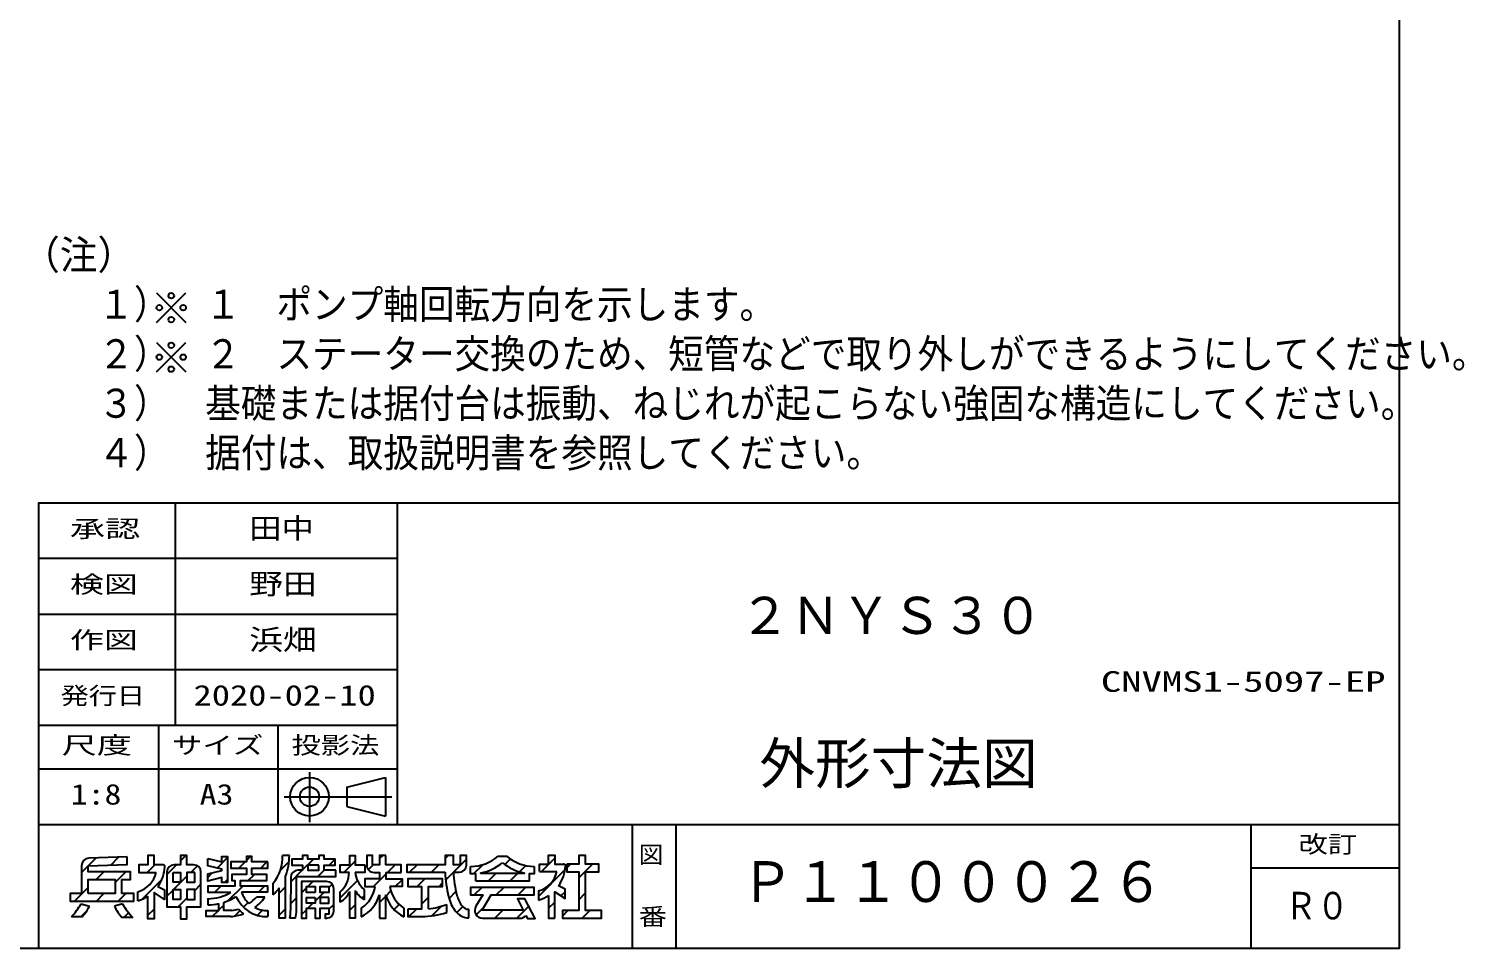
# Model space of a CAD drawing. Units: millimetres at full size. Extents: x -1560 to 1602, y -1094 to 1094.
# Drawn here: x 673 to 1602, y -1066 to -471 of the extents above; entities that cross this region are included whole.
import ezdxf
from ezdxf.enums import TextEntityAlignment as Align

# ---------------------------------------------------------------- set-up
doc = ezdxf.new("R2010")
doc.units = ezdxf.units.MM
doc.header["$LTSCALE"] = 11.8857
doc.layers.add('0-0_GR1-16', color=134, linetype='Continuous')
doc.layers.add('0-1_GR1', color=134, linetype='Continuous')
doc.styles.add('ＭＳ ゴシック', font='')
doc.styles.get('ＭＳ ゴシック').set_extended_font_data('MS Gothic')

# ---------------------------------------------------------------- blocks, each defined once
blk = doc.blocks.new('BLKF023')
at = {"layer": '0-0_GR1-16', "color": 5}
blk.add_lwpolyline([(120, 104), (3240, 104), (3240, 2264), (120, 2264)], close=True, dxfattribs=at)
blk = doc.blocks.new('BLKF026')
at = {"layer": '0-0_GR1-16'}
for p, q in [((2417, 163.09), (2392.21, 162.19)), ((2521.97, 164.05), (2517.58, 164.05)), ((2657.07, 163.65), (2662.56, 163.65)), ((2519.5, 123.44), (2519.5, 150.52)), ((2522.82, 149.7), (2522.81, 128.4)), ((2584.3, 153.09), (2594.33, 153.09)), ((2628.17, 153.12), (2631.78, 153.12)), ((2683.7, 153.59), (2694.98, 153.59)), ((2413.46, 148.51), (2413.46, 139.33)), ((2423.99, 134.7), (2423.99, 140.57)), ((2508.04, 140.28), (2491.12, 140.28)), ((2511.47, 138.49), (2511.47, 146.14)), ((2550.7, 128.09), (2550.7, 142.5)), ((2554.82, 133.76), (2554.82, 140.49)), ((2570.29, 142.01), (2570.29, 135.34)), ((2683.14, 141.07), (2683.14, 135.2)), ((2387.22, 132.68), (2392.62, 131.13)), ((2413.94, 132.78), (2408.76, 131.25)), ((2469.17, 136.06), (2469.17, 132.07)), ((2506.14, 137.04), (2500.64, 137.04)), ((2568.51, 130.04), (2568.51, 124.39)), ((2580.26, 138.55), (2580.26, 123.44)), ((2596.04, 130.04), (2596.04, 124.39)), ((2623.76, 127.09), (2623.76, 132.36)), ((2388.04, 124.35), (2381.07, 124.35)), ((2420.7, 123.95), (2413.71, 123.95)), ((2508.04, 128.43), (2508.04, 124.45)), ((2526.05, 123.44), (2522.29, 123.44)), ((2638, 123.71), (2638, 129.18)), ((2646.99, 123.44), (2671.2, 123.44))]:
    blk.add_line(p, q, dxfattribs=at)
for points in [[(2413.46, 148.51), (2419.23, 148.51), (2419.23, 153.4), (2391.86, 153.4), (2391.86, 157.27), (2417, 158.2), (2417, 163.09)], [(2440.25, 157.92), (2434.46, 157.98), (2434.46, 164.05), (2430.52, 164.05), (2430.52, 157.97), (2424.55, 157.97), (2424.55, 153.09), (2435.83, 153.09)], [(2460.06, 157.97), (2455.72, 157.97), (2455.72, 164.05), (2451.65, 164.05), (2451.65, 157.97), (2447.46, 157.97)], [(2508.04, 159.86), (2497.75, 159.86), (2497.75, 163.44), (2494.19, 163.44), (2494.19, 159.86), (2484.18, 159.86), (2484.18, 155.87), (2494.19, 155.87), (2494.19, 151.75), (2484.72, 151.75), (2484.72, 147.76), (2486.76, 147.76), (2486.76, 144.26), (2469.17, 144.26), (2469.17, 140.28), (2484.07, 140.28)], [(2508.04, 140.28), (2508.04, 144.26), (2490.42, 144.26), (2490.42, 147.76), (2507.49, 147.76), (2507.49, 151.75), (2497.75, 151.75), (2497.75, 155.87), (2508.04, 155.87), (2508.04, 159.86)], [(2552.09, 154.41), (2544.42, 154.41), (2544.42, 157.69), (2551.53, 157.69), (2551.53, 161.66), (2544.42, 161.66), (2544.42, 164.05), (2540.97, 164.05), (2540.97, 161.66), (2533.96, 161.66), (2533.96, 164.05), (2530.51, 164.05), (2530.51, 161.66), (2523.49, 161.66), (2523.49, 157.69), (2530.51, 157.69), (2530.51, 154.42), (2527.51, 154.4)], [(2560.69, 153.09), (2554.82, 153.09), (2554.82, 157.97), (2561.12, 157.97), (2561.12, 164.05), (2564.55, 164.05), (2564.55, 157.97), (2570.84, 157.97)], [(2570.84, 157.97), (2570.84, 153.09), (2564.48, 153.09)], [(2584.3, 164.05), (2580.26, 164.05), (2580.26, 157.97), (2575.85, 157.97), (2575.85, 164.02), (2572.02, 164.02), (2572.02, 157.89)], [(2594.33, 153.09), (2594.33, 157.97), (2584.3, 157.97), (2584.3, 164.05)], [(2636.49, 157.83), (2636.49, 164.05), (2632.44, 164.05), (2632.44, 158), (2628.14, 158), (2628.14, 164.05), (2622.71, 164.05), (2622.71, 158), (2597.93, 158), (2597.93, 153.12), (2622.76, 153.12)], [(2683.7, 153.59), (2683.7, 158.47), (2689.66, 158.47), (2689.66, 164.16), (2693.61, 164.16), (2693.61, 158.48), (2699.39, 158.42)], [(2387.52, 157.32), (2387.52, 139.33), (2380.12, 139.33), (2380.12, 134.44), (2421.3, 134.44), (2421.3, 139.33), (2413.46, 139.33)], [(2442.75, 153.26), (2442.75, 130.74), (2451.65, 130.74), (2451.65, 122.93), (2455.72, 122.93), (2455.72, 130.74), (2464.77, 130.74), (2464.77, 153.26)], [(2526.53, 128.55), (2526.53, 150.44), (2552.09, 150.44), (2552.09, 154.41)], [(2576.82, 153.09), (2580.26, 153.09), (2580.26, 148.8), (2570.85, 148.8), (2570.85, 143.91), (2577.52, 143.91)], [(2584.3, 153.09), (2584.3, 148.8), (2594.88, 148.8), (2594.88, 143.91), (2587.03, 143.91)], [(2611.9, 129.5), (2611.9, 143.91), (2621.12, 143.91), (2621.12, 148.8), (2598.61, 148.8), (2598.61, 143.91), (2607.35, 143.91), (2607.35, 129.33), (2598.61, 129.33)], [(2642.56, 147.4), (2642.56, 152.24), (2639.23, 152.07), (2639.23, 156.95)], [(2680.4, 156.95), (2680.4, 152.07), (2677.06, 152.24), (2677.06, 147.4), (2642.56, 147.4)], [(2673.86, 152.72), (2673.86, 152.28), (2645.78, 152.28), (2645.78, 152.73)], [(2436.97, 143.96), (2441.13, 141.76), (2441.13, 135.57), (2434.46, 139.97), (2434.46, 122.93), (2430.52, 122.93), (2430.52, 137.73)], [(2519.5, 123.44), (2515.43, 123.44), (2515.43, 143.09)], [(2546.06, 147.14), (2529.9, 147.14), (2529.9, 123.44), (2533.1, 123.44), (2533.1, 129.86), (2538.7, 129.86), (2538.7, 123.46), (2541.9, 123.46), (2541.9, 129.86), (2547.5, 129.86), (2547.5, 126.02), (2545.14, 126.02), (2545.14, 123.44), (2546.11, 123.45)], [(2564.55, 141.4), (2564.55, 123.44), (2561.12, 123.44), (2561.12, 140.81)], [(2674.99, 125.29), (2675.99, 123.33), (2680.91, 123.33), (2674.4, 136.03), (2669.46, 136.03), (2673.2, 128.72), (2646.72, 128.72), (2652.59, 138.46), (2680.4, 138.46), (2680.4, 143.35), (2639.23, 143.35), (2639.23, 138.46), (2647.12, 138.46), (2642.65, 131.24)], [(2693.61, 123.44), (2693.61, 140.48), (2700.28, 136.08), (2700.28, 142.26), (2696.12, 144.46)], [(2484.17, 124.45), (2468.24, 124.45), (2468.24, 128.44), (2476.43, 128.44), (2476.43, 132.85)], [(2484.87, 128.45), (2479.52, 128.44), (2479.52, 133.69)], [(2580.26, 123.44), (2584.3, 123.44), (2584.3, 138.55)], [(2689.66, 138.23), (2689.66, 123.44), (2693.61, 123.44)], [(2598.61, 129.33), (2598.61, 124.45), (2607.52, 124.45)]]:
    blk.add_lwpolyline(points, dxfattribs=at)
for points in [[(2469.17, 162.05), (2478.37, 159.8), (2478.37, 163.44), (2481.98, 163.44), (2481.98, 146.51), (2478.37, 146.51), (2478.37, 149.66), (2469.17, 147.41), (2469.17, 152.09), (2478.37, 154.34), (2478.37, 155.12), (2469.17, 157.37)], [(2701.51, 158.33), (2701.51, 153.44), (2709.27, 153.44), (2709.27, 128.32), (2698.72, 128.32), (2698.72, 123.44), (2723.87, 123.44), (2723.87, 128.32), (2713.64, 128.32), (2713.64, 153.44), (2722.2, 153.44), (2722.2, 158.33), (2713.64, 158.33), (2713.64, 164.05), (2709.27, 164.05), (2709.27, 158.33)], [(2446.75, 153.09), (2451.65, 153.09), (2451.65, 146.8), (2446.75, 146.8)], [(2460.77, 153.09), (2455.72, 153.09), (2455.72, 146.8), (2460.77, 146.8)], [(2540.97, 157.69), (2533.96, 157.69), (2533.96, 154.41), (2540.97, 154.41)], [(2391.86, 139.33), (2391.86, 148.51), (2409.21, 148.51), (2409.21, 139.33)], [(2451.65, 135.63), (2446.75, 135.63), (2446.75, 141.91), (2451.65, 141.91)], [(2455.72, 135.63), (2460.77, 135.63), (2460.77, 141.91), (2455.72, 141.91)], [(2538.7, 140.1), (2533.1, 140.1), (2533.1, 143.94), (2538.7, 143.94)], [(2547.5, 143.94), (2547.5, 140.1), (2541.9, 140.1), (2541.9, 143.94)], [(2538.7, 136.9), (2538.7, 133.06), (2533.1, 133.06), (2533.1, 136.9)], [(2547.5, 136.9), (2541.9, 136.9), (2541.9, 133.06), (2547.5, 133.06)]]:
    blk.add_lwpolyline(points, close=True, dxfattribs=at)
for centre, radius, start, end in [((2392.39, 157.32), 4.87, 92.0883, 179.97529), ((2440.23, 156.72), 1.2, 356.68382, 89.42186), ((2447.46, 153.26), 4.71, 90, 180), ((2460.06, 153.26), 4.71, 0, 90), ((2491.45, 162.97), 26.16, 319.96344, 2.37352), ((2487.1, 163.43), 34.87, 338.26251, 1.0142), ((2576.82, 157.89), 4.8, 180, 270), ((2639.38, 183.66), 26.7, 269.67017, 311.4789), ((2639.76, 183.9), 31.75, 280.92391, 309.1737), ((2679.85, 183.81), 31.66, 230.76263, 259.0989), ((2680.25, 183.67), 26.71, 228.52738, 270.31652), ((2699.38, 157.23), 1.2, 356.68382, 89.42186), ((2419.54, 156.64), 16.67, 285.49547, 347.70617), ((2417.11, 158.06), 24.36, 324.60795, 356.68382), ((2527.53, 149.7), 4.71, 90.24388, 179.95654), ((2543.15, 153.59), 17.54, 311.67757, 358.34145), ((2582.38, 155.41), 18.04, 187.39121, 227.93766), ((2702.71, 156.14), 80, 182.16647, 193.46877), ((2692.14, 154.96), 64, 181.64379, 195.15567), ((2631.78, 157.83), 4.71, 270, 0), ((2678.69, 157.14), 16.67, 285.49547, 347.70617), ((2676.26, 158.57), 24.36, 324.60795, 356.68382), ((2469.48, 163.43), 27.37, 269.35995, 302.22558), ((2507.5, 145.67), 17.25, 198.23555, 228.02328), ((2487.1, 163.43), 34.87, 314.3286, 324.31388), ((2546.06, 142.5), 4.64, 0, 90), ((2545.29, 148.61), 17.64, 302.67455, 333.77651), ((2579.54, 149.86), 17.21, 209.41895, 237.49588), ((2558.24, 146.58), 19.47, 301.84295, 352.13019), ((2606.32, 146.58), 19.47, 187.86981, 238.15705), ((2343.04, 158.84), 51.34, 317.80286, 329.38103), ((2360.61, 147.81), 36.1, 319.46176, 332.47605), ((2441.46, 148.07), 36.77, 207.22339, 220.99664), ((2461.75, 162.32), 56.2, 211.70693, 223.06351), ((2417.11, 158.06), 24.36, 286.41642, 303.39175), ((2469.37, 164.74), 32.66, 269.65146, 282.47687), ((2469.37, 164.74), 32.66, 288.09137, 303.56325), ((2507.5, 146.38), 21.94, 203.83027, 271.40088), ((2481.14, 154.06), 25.88, 304.95186, 318.87471), ((2507.5, 145.67), 17.25, 242.83196, 271.76571), ((2481.69, 154.25), 29.9, 306.8614, 324.86016), ((2558.11, 144.97), 23.06, 296.80688, 343.83856), ((2606.44, 144.97), 23.06, 196.16144, 243.19312), ((2605.97, 180.09), 50.93, 276.67967, 290.44192), ((2649.35, 143.36), 25.14, 193.46877, 218.39744), ((2649.35, 143.36), 19.67, 195.15567, 218.39744), ((2638, 134.37), 5.19, 218.39744, 270), ((2646.99, 128.55), 5.11, 148.25341, 270), ((2676.26, 158.57), 24.36, 286.41642, 303.39175), ((2481.69, 154.25), 29.9, 274.74206, 290.77966), ((2481.14, 154.06), 25.88, 278.27633, 287.39838), ((2507.06, 146.16), 24.75, 222.74028, 233.39661), ((2494.88, 128.79), 27.93, 348.95045, 359.18853), ((2500.64, 128.39), 25.89, 348.97936, 0.36424), ((2546.06, 128.09), 4.64, 270.57346, 0), ((2605.64, 187.31), 62.89, 271.71734, 286.75109), ((2638, 134.37), 10.66, 218.39744, 270), ((2671.2, 128.24), 4.8, 270, 322.07599)]:
    blk.add_arc(centre, radius, start, end, dxfattribs=at)
blk = doc.blocks.new('BLKF025')
at = {"layer": '0-0_GR1-16'}
for p, q in [((2448, 392), (2448, 248)), ((2592, 356), (2360, 356)), ((2360, 320), (2592, 320)), ((2592, 284), (2360, 284)), ((2437.33, 248), (2437.33, 184)), ((2514.66, 184), (2514.66, 248)), ((2360, 220), (2592, 220)), ((2535.03, 217.78), (2535.03, 185.61)), ((2559.22, 208.24), (2584.18, 214.48)), ((2584.18, 214.48), (2584.18, 189.52)), ((2559.22, 208.24), (2559.22, 195.76)), ((2518.65, 202), (2588.27, 202)), ((2559.22, 195.76), (2584.18, 189.52)), ((2772, 184), (2772, 104)), ((3144, 156), (3240, 156))]:
    blk.add_line(p, q, dxfattribs=at)
at = {"layer": '0-0_GR1-16', "color": 3}
for p, q in [((2592, 184), (2592, 392)), ((2592, 248), (2360, 248)), ((2360, 184), (3240, 184)), ((2744, 104), (2744, 184)), ((3144, 184), (3144, 104))]:
    blk.add_line(p, q, dxfattribs=at)
at = {"layer": '0-0_GR1-16', "color": 6}
for p, q in [((2387.52, 153.07), (2396.81, 162.35)), ((2406.4, 157.81), (2411.49, 162.89)), ((2429.97, 153.09), (2434.85, 157.97)), ((2442.75, 151.73), (2448.99, 157.97)), ((2451.65, 160.63), (2455.07, 164.05)), ((2475.2, 155.89), (2481.98, 162.67)), ((2489.32, 155.87), (2493.31, 159.86)), ((2494.19, 160.74), (2496.89, 163.44)), ((2503.46, 155.87), (2507.45, 159.86)), ((2516.16, 154.42), (2521.78, 160.04)), ((2530.51, 154.63), (2537.53, 161.66)), ((2547.71, 157.69), (2551.53, 161.51)), ((2557.25, 153.09), (2564.55, 160.39)), ((2573.13, 154.83), (2576.27, 157.97)), ((2580.26, 161.96), (2582.35, 164.05)), ((2585.53, 153.09), (2590.41, 157.97)), ((2599.71, 153.12), (2604.59, 158)), ((2613.85, 153.12), (2618.73, 158)), ((2622.71, 161.98), (2624.78, 164.05)), ((2623.18, 148.31), (2636.49, 161.61)), ((2641.18, 152.17), (2647.25, 158.24)), ((2661.36, 158.21), (2665.01, 161.86)), ((2685.03, 153.59), (2693.61, 162.17)), ((2701.51, 155.93), (2703.91, 158.33)), ((2709.27, 163.69), (2709.63, 164.05)), ((2709.27, 149.55), (2718.05, 158.33)), ((2397.11, 148.51), (2401.99, 153.4)), ((2409.21, 146.47), (2416.14, 153.4)), ((2447.08, 141.91), (2455.72, 150.56)), ((2458.25, 153.09), (2462.46, 157.3)), ((2469.17, 149.87), (2472.12, 152.81)), ((2484.72, 151.27), (2485.19, 151.75)), ((2495.35, 147.76), (2499.34, 151.75)), ((2522.82, 146.95), (2530.29, 154.41)), ((2540.46, 150.44), (2544.43, 154.41)), ((2576.36, 143.91), (2584.3, 151.85)), ((2604.64, 143.91), (2609.52, 148.8)), ((2650.55, 147.4), (2655.44, 152.28)), ((2664.69, 147.4), (2669.58, 152.28)), ((2670.77, 153.48), (2674.86, 157.56)), ((2683.14, 137.56), (2700.22, 154.64)), ((2383.04, 134.44), (2391.86, 143.26)), ((2397.18, 134.44), (2402.07, 139.33)), ((2411.32, 134.44), (2416.21, 139.33)), ((2426.77, 135.74), (2439.42, 148.4)), ((2442.75, 137.59), (2446.75, 141.59)), ((2460.77, 141.46), (2464.77, 145.46)), ((2473.73, 140.28), (2477.71, 144.26)), ((2479.96, 146.51), (2481.98, 148.53)), ((2482.47, 134.88), (2491.85, 144.26)), ((2502.01, 140.28), (2506, 144.26)), ((2515.43, 139.55), (2519.5, 143.62)), ((2529.9, 139.88), (2533.1, 143.08)), ((2533.95, 143.94), (2537.15, 147.14)), ((2538.7, 134.54), (2544.26, 140.1)), ((2547.5, 143.34), (2549.62, 145.46)), ((2554.82, 136.52), (2566.07, 147.77)), ((2584.53, 137.94), (2587.68, 141.09)), ((2590.5, 143.91), (2594.88, 148.29)), ((2618.78, 143.91), (2621.12, 146.25)), ((2625.3, 136.28), (2629.83, 140.82)), ((2641.62, 138.46), (2646.5, 143.35)), ((2655.76, 138.46), (2660.65, 143.35)), ((2669.9, 138.46), (2674.79, 143.35)), ((2697.58, 137.86), (2700.28, 140.55)), ((2709.27, 135.41), (2713.64, 139.78)), ((2440.89, 135.73), (2441.13, 135.96)), ((2450.05, 130.74), (2455.72, 136.42)), ((2464.19, 130.74), (2464.77, 131.32)), ((2469.17, 135.72), (2469.54, 136.09)), ((2476.43, 128.84), (2479.52, 131.92)), ((2492.35, 130.61), (2495.3, 133.57)), ((2522.81, 132.79), (2526.53, 136.51)), ((2534.02, 129.86), (2537.22, 133.06)), ((2547.5, 129.2), (2550.7, 132.4)), ((2561.12, 128.68), (2564.55, 132.1)), ((2568.87, 136.42), (2570.29, 137.85)), ((2580.26, 133.67), (2584.3, 137.71)), ((2589.78, 129.06), (2593.07, 132.34)), ((2607.35, 132.48), (2611.9, 137.03)), ((2614.09, 125.08), (2620.32, 131.31)), ((2630.26, 127.11), (2634.12, 130.96)), ((2642.86, 125.56), (2647.79, 130.49)), ((2669.02, 123.44), (2676.85, 131.27)), ((2689.66, 129.94), (2693.61, 133.89)), ((2387.09, 124.35), (2390.74, 128)), ((2414.97, 123.95), (2418.05, 127.03)), ((2430.52, 125.35), (2434.46, 129.29)), ((2472.05, 124.45), (2476.03, 128.44)), ((2486.56, 124.82), (2490.05, 128.32)), ((2501.26, 125.39), (2504.59, 128.71)), ((2515.43, 125.41), (2519.5, 129.48)), ((2529.9, 125.74), (2533.1, 128.94)), ((2541.76, 123.46), (2541.9, 123.6)), ((2584.17, 123.44), (2584.3, 123.57)), ((2599.32, 124.45), (2604.21, 129.33)), ((2654.88, 123.44), (2660.16, 128.72)), ((2698.72, 124.86), (2702.19, 128.32)), ((2711.44, 123.44), (2716.33, 128.32))]:
    blk.add_line(p, q, dxfattribs=at)
at = {"layer": '0-0_GR1-16', "color": 5}
blk.add_lwpolyline([(2360, 104), (2360, 392), (3240, 392)], dxfattribs=at)
at = {"layer": '0-0_GR1-16'}
for radius in [12.48, 6.24]:
    blk.add_circle((2535.03, 202), radius, dxfattribs=at)
blk.add_blockref('BLKF026', (0, 0), dxfattribs=at)
at = {"layer": '0-0_GR1-16', "style": 'ＭＳ ゴシック'}
for s, height, width, p in [('承認', 11.11, 1.5, (2380.03, 366.42)), ('田中', 13.33, 1.15, (2496, 364.91)), ('検図', 11.11, 1.45, (2380.03, 330.42)), ('野田', 13.33, 1.2, (2496, 328.91)), ('作図', 11.11, 1.45, (2380.03, 294.42)), ('浜畑', 13.33, 1.2, (2496, 292.91)), ('CNVMS1-5097-EP', 13.33, 1.45, (3046.94, 265.82)), ('発行日', 11.11, 1.2, (2374, 258.42)), ('2020-02-10', 13.33, 1.3, (2460, 256.91)), ('尺度', 11.11, 1.5, (2374.7, 226.42)), ('サイズ', 11.11, 1.3, (2446, 226.42)), ('投影法', 11.11, 1.25, (2523.33, 226.42)), ('1:8', 13.33, 1.2, (2380.66, 192.91)), ('A3', 13.33, 1.2, (2464, 192.91)), ('改訂', 11.11, 1.25, (3174.8, 162.42)), ('図', 11.11, 1.05, (2748, 155.59)), ('番', 11.11, 1.2, (2748, 115.59))]:
    blk.add_text(s, height=height, dxfattribs=dict(at, width=width)).set_placement(p, align=Align.BOTTOM_LEFT)
at = {"layer": '0-0_GR1-16', "color": 3, "style": 'ＭＳ ゴシック'}
for s, height, p in [('２ＮＹＳ３０', 23.99, (2813.18, 300.05)), ('外形寸法図', 26.39, (2826, 202.47))]:
    blk.add_text(s, height=height, dxfattribs=at).set_placement(p, align=Align.BOTTOM_LEFT)
for s, height, width, p in [('Ｐ１１０００２６', 26.39, 0.95, (2814, 126)), ('Ｒ０', 17.77, 0.85, (3166, 117.35))]:
    blk.add_text(s, height=height, dxfattribs=dict(at, width=width)).set_placement(p, align=Align.BOTTOM_LEFT)

msp = doc.modelspace()

# ---------------------------------------------------------------- linework, layer by layer
at = {"layer": '0-1_GR1'}
for p, q in [((756.09, -661.27), (775.09, -642.26)), ((756.09, -642.26), (775.09, -661.27)), ((756.09, -693.27), (775.09, -674.26)), ((756.09, -674.26), (775.09, -693.27))]:
    msp.add_line(p, q, dxfattribs=at)
for centre in [(757.88, -651.76), (765.59, -644.05), (773.3, -651.76), (765.59, -659.48), (765.59, -676.05), (757.88, -683.76), (773.3, -683.76), (765.59, -691.48)]:
    msp.add_circle(centre, 1.79, dxfattribs=at)

# ---------------------------------------------------------------- block references
at = {"layer": '0-0_GR1-16'}
for name in ['BLKF023', 'BLKF025']:
    msp.add_blockref(name, (-1680, -1169.95), dxfattribs=at)

# ---------------------------------------------------------------- texts
at = {"layer": '0-1_GR1', "style": 'ＭＳ ゴシック'}
for s, width, p in [('（注）', 0.95, (669.2, -632.56)), ('１）\u3000１\u3000ポンプ軸回転方向を示します。', 0.9, (718.4, -664.56)), ('２）\u3000２\u3000ステーター交換のため、短管などで取り外しができるようにしてください。', 0.9, (718.4, -696.56)), ('３）\u3000基礎または据付台は振動、ねじれが起こらない強固な構造にしてください。', 0.9, (718.4, -728.56)), ('４）\u3000据付は、取扱説明書を参照してください。', 0.9, (718.4, -760.56))]:
    msp.add_text(s, height=18.77, dxfattribs=dict(at, width=width)).set_placement(p, align=Align.BOTTOM_LEFT)

doc.saveas('drawing.dxf')
